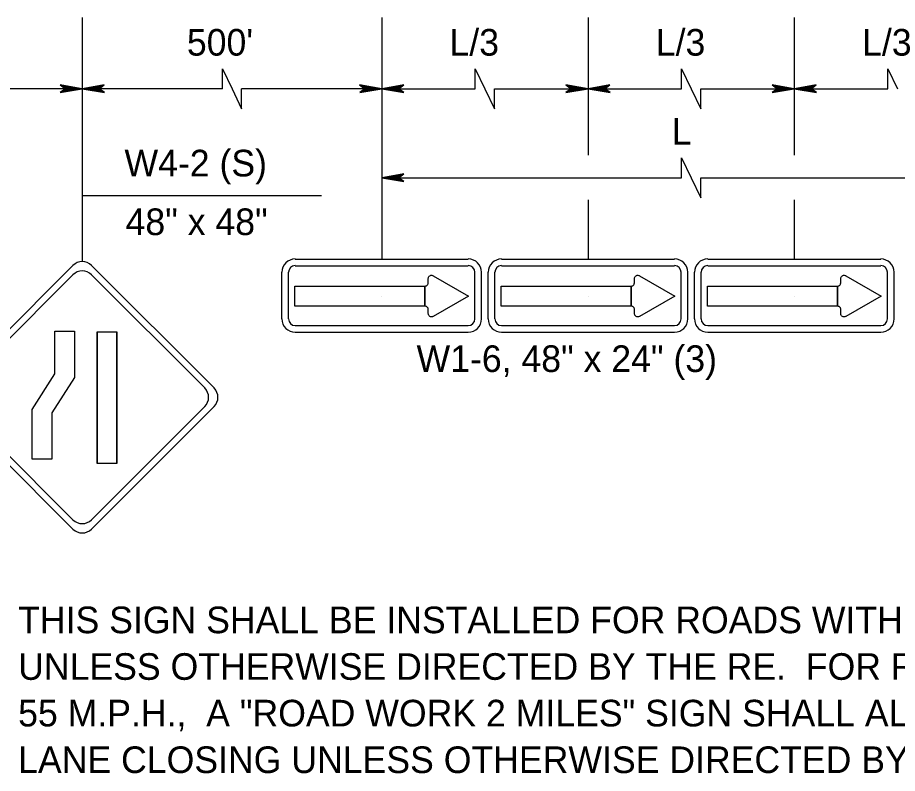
# Model space of a CAD drawing. Extents: x 499945 to 500993, y 499985 to 500645.
# Drawn here: x 500285 to 500417.1, y 500299.1 to 500412.7 of the extents above; entities that cross this region are included whole.
import ezdxf

# ---------------------------------------------------------------- set-up
doc = ezdxf.new("R2010")
doc.units = 0
for name, color, linetype in [('1', 7, 'Continuous'), ('24', 7, 'Continuous'), ('56', 7, 'Continuous'), ('60', 7, 'Continuous')]:
    doc.layers.add(name, color=color, linetype=linetype)

msp = doc.modelspace()

# ---------------------------------------------------------------- linework, layer by layer
at = {"layer": '1'}
for p, q in [((500294.68, 500412.65), (500294.68, 500375.99)), ((500339.65, 500412.65), (500339.65, 500376.39)), ((500370.63, 500412.65), (500370.63, 500391.98)), ((500401.6, 500412.65), (500401.6, 500391.98)), ((500315.73, 500401.97), (500315.73, 500404.97)), ((500315.73, 500404.97), (500317.17, 500401.97)), ((500353.7, 500401.97), (500353.7, 500404.97)), ((500353.7, 500404.97), (500355.14, 500401.97)), ((500384.67, 500401.97), (500384.67, 500404.97)), ((500384.67, 500404.97), (500386.11, 500401.97)), ((500415.65, 500401.97), (500415.65, 500404.97)), ((500415.65, 500404.97), (500417.09, 500401.97)), ((500294.68, 500401.97), (500273.64, 500401.97)), ((500315.73, 500401.97), (500294.68, 500401.97)), ((500317.17, 500401.97), (500318.61, 500398.97)), ((500339.65, 500401.97), (500318.61, 500401.97)), ((500318.61, 500398.97), (500318.61, 500401.97)), ((500339.65, 500401.97), (500353.7, 500401.97)), ((500355.14, 500401.97), (500356.58, 500398.97)), ((500356.58, 500401.97), (500370.63, 500401.97)), ((500356.58, 500398.97), (500356.58, 500401.97)), ((500370.63, 500401.97), (500384.67, 500401.97)), ((500386.11, 500401.97), (500387.56, 500398.97)), ((500387.56, 500401.97), (500401.6, 500401.97)), ((500387.56, 500398.97), (500387.56, 500401.97)), ((500401.6, 500401.97), (500415.65, 500401.97)), ((500384.67, 500388.61), (500384.67, 500391.61)), ((500384.67, 500391.61), (500386.11, 500388.61)), ((500339.65, 500388.61), (500384.67, 500388.61)), ((500386.11, 500388.61), (500387.56, 500385.61)), ((500387.56, 500385.61), (500387.56, 500388.61)), ((500387.56, 500388.61), (500432.58, 500388.61)), ((500294.68, 500385.96), (500330.58, 500385.96)), ((500370.63, 500385.29), (500370.63, 500376.39)), ((500401.6, 500385.29), (500401.6, 500376.39))]:
    msp.add_line(p, q, dxfattribs=at)
at = {"layer": '24'}
for points in [[(500294.68, 500401.97), (500291.36, 500402.56), (500292.15, 500401.97), (500291.38, 500401.39), (500294.68, 500401.97), (500294.46, 500401.96), (500291.45, 500402.52), (500292.22, 500401.96), (500291.51, 500401.44), (500294.34, 500401.95), (500294.23, 500401.97), (500291.65, 500402.43), (500292.23, 500401.96), (500291.64, 500401.51), (500294.18, 500401.97), (500294.07, 500401.95), (500291.82, 500402.36), (500292.26, 500401.97), (500291.81, 500401.57), (500293.75, 500401.95), (500293.56, 500401.95), (500291.99, 500402.28), (500292.29, 500401.98), (500291.96, 500401.65), (500293.53, 500401.97), (500293.35, 500401.98), (500292.17, 500402.18), (500292.39, 500401.95), (500292.15, 500401.73), (500293.19, 500401.97), (500293.02, 500401.99), (500292.31, 500402.12), (500292.43, 500401.96), (500292.23, 500401.79), (500292.94, 500401.97), (500292.47, 500402.08), (500292.54, 500401.95), (500292.33, 500401.83), (500292.82, 500401.95), (500292.51, 500402.03), (500292.64, 500401.93), (500292.49, 500401.87), (500292.64, 500401.96), (500292.56, 500401.98)], [(500294.68, 500401.97), (500298.01, 500401.38), (500297.21, 500401.97), (500297.99, 500402.55), (500294.68, 500401.97), (500294.9, 500401.98), (500297.91, 500401.43), (500297.15, 500401.98), (500297.86, 500402.5), (500295.02, 500401.99), (500295.13, 500401.97), (500297.71, 500401.51), (500297.13, 500401.98), (500297.73, 500402.43), (500295.19, 500401.97), (500295.3, 500401.99), (500297.55, 500401.58), (500297.11, 500401.97), (500297.56, 500402.38), (500295.62, 500401.99), (500295.8, 500401.99), (500297.38, 500401.66), (500297.08, 500401.96), (500297.41, 500402.29), (500295.84, 500401.97), (500296.02, 500401.96), (500297.2, 500401.76), (500296.97, 500401.99), (500297.22, 500402.22), (500296.18, 500401.97), (500296.35, 500401.95), (500297.06, 500401.82), (500296.94, 500401.98), (500297.13, 500402.16), (500296.43, 500401.97), (500296.9, 500401.86), (500296.83, 500401.99), (500297.03, 500402.11), (500296.55, 500401.99), (500296.85, 500401.91), (500296.73, 500402.01), (500296.87, 500402.07), (500296.73, 500401.98), (500296.8, 500401.96)], [(500339.65, 500401.97), (500336.33, 500402.56), (500337.12, 500401.97), (500336.34, 500401.39), (500339.65, 500401.97), (500339.43, 500401.96), (500336.42, 500402.52), (500337.18, 500401.96), (500336.48, 500401.44), (500339.31, 500401.95), (500339.2, 500401.97), (500336.62, 500402.43), (500337.2, 500401.96), (500336.6, 500401.51), (500339.15, 500401.97), (500339.04, 500401.95), (500336.78, 500402.36), (500337.22, 500401.97), (500336.77, 500401.57), (500338.72, 500401.95), (500338.53, 500401.95), (500336.95, 500402.28), (500337.26, 500401.98), (500336.93, 500401.65), (500338.5, 500401.97), (500338.32, 500401.98), (500337.13, 500402.18), (500337.36, 500401.95), (500337.11, 500401.73), (500338.16, 500401.97), (500337.99, 500401.99), (500337.28, 500402.12), (500337.39, 500401.96), (500337.2, 500401.79), (500337.9, 500401.97), (500337.44, 500402.08), (500337.5, 500401.95), (500337.3, 500401.83), (500337.78, 500401.95), (500337.48, 500402.03), (500337.61, 500401.93), (500337.46, 500401.87), (500337.61, 500401.96), (500337.53, 500401.98)], [(500339.65, 500401.97), (500342.97, 500401.38), (500342.18, 500401.97), (500342.96, 500402.55), (500339.65, 500401.97), (500339.87, 500401.98), (500342.88, 500401.43), (500342.12, 500401.98), (500342.82, 500402.5), (500339.99, 500401.99), (500340.1, 500401.97), (500342.68, 500401.51), (500342.1, 500401.98), (500342.69, 500402.43), (500340.15, 500401.97), (500340.26, 500401.99), (500342.52, 500401.58), (500342.08, 500401.97), (500342.52, 500402.38), (500340.58, 500401.99), (500340.77, 500401.99), (500342.35, 500401.66), (500342.04, 500401.96), (500342.37, 500402.29), (500340.8, 500401.97), (500340.98, 500401.96), (500342.17, 500401.76), (500341.94, 500401.99), (500342.19, 500402.22), (500341.14, 500401.97), (500341.31, 500401.95), (500342.02, 500401.82), (500341.91, 500401.98), (500342.1, 500402.16), (500341.4, 500401.97), (500341.86, 500401.86), (500341.8, 500401.99), (500342, 500402.11), (500341.52, 500401.99), (500341.82, 500401.91), (500341.69, 500402.01), (500341.84, 500402.07), (500341.69, 500401.98), (500341.77, 500401.96)], [(500370.63, 500401.97), (500367.3, 500402.56), (500368.1, 500401.97), (500367.32, 500401.39), (500370.63, 500401.97), (500370.41, 500401.96), (500367.4, 500402.52), (500368.16, 500401.96), (500367.45, 500401.44), (500370.29, 500401.95), (500370.18, 500401.97), (500367.6, 500402.43), (500368.18, 500401.96), (500367.58, 500401.51), (500370.12, 500401.97), (500370.01, 500401.95), (500367.76, 500402.36), (500368.2, 500401.97), (500367.75, 500401.57), (500369.69, 500401.95), (500369.51, 500401.95), (500367.93, 500402.28), (500368.23, 500401.98), (500367.9, 500401.65), (500369.47, 500401.97), (500369.29, 500401.98), (500368.11, 500402.18), (500368.34, 500401.95), (500368.09, 500401.73), (500369.13, 500401.97), (500368.96, 500401.99), (500368.25, 500402.12), (500368.37, 500401.96), (500368.17, 500401.79), (500368.88, 500401.97), (500368.41, 500402.08), (500368.48, 500401.95), (500368.28, 500401.83), (500368.76, 500401.95), (500368.46, 500402.03), (500368.58, 500401.93), (500368.44, 500401.87), (500368.58, 500401.96), (500368.51, 500401.98)], [(500370.63, 500401.97), (500373.95, 500401.38), (500373.16, 500401.97), (500373.93, 500402.55), (500370.63, 500401.97), (500370.85, 500401.98), (500373.86, 500401.43), (500373.09, 500401.98), (500373.8, 500402.5), (500370.97, 500401.99), (500371.08, 500401.97), (500373.66, 500401.51), (500373.08, 500401.98), (500373.67, 500402.43), (500371.13, 500401.97), (500371.24, 500401.99), (500373.49, 500401.58), (500373.05, 500401.97), (500373.5, 500402.38), (500371.56, 500401.99), (500371.75, 500401.99), (500373.32, 500401.66), (500373.02, 500401.96), (500373.35, 500402.29), (500371.78, 500401.97), (500371.96, 500401.96), (500373.14, 500401.76), (500372.92, 500401.99), (500373.16, 500402.22), (500372.12, 500401.97), (500372.29, 500401.95), (500373, 500401.82), (500372.88, 500401.98), (500373.08, 500402.16), (500372.37, 500401.97), (500372.84, 500401.86), (500372.77, 500401.99), (500372.98, 500402.11), (500372.49, 500401.99), (500372.8, 500401.91), (500372.67, 500402.01), (500372.81, 500402.07), (500372.67, 500401.98), (500372.75, 500401.96)], [(500401.6, 500401.97), (500398.28, 500402.56), (500399.07, 500401.97), (500398.3, 500401.39), (500401.6, 500401.97), (500401.38, 500401.96), (500398.37, 500402.52), (500399.13, 500401.96), (500398.43, 500401.44), (500401.26, 500401.95), (500401.15, 500401.97), (500398.57, 500402.43), (500399.15, 500401.96), (500398.56, 500401.51), (500401.1, 500401.97), (500400.99, 500401.95), (500398.74, 500402.36), (500399.18, 500401.97), (500398.73, 500401.57), (500400.67, 500401.95), (500400.48, 500401.95), (500398.9, 500402.28), (500399.21, 500401.98), (500398.88, 500401.65), (500400.45, 500401.97), (500400.27, 500401.98), (500399.08, 500402.18), (500399.31, 500401.95), (500399.07, 500401.73), (500400.11, 500401.97), (500399.94, 500401.99), (500399.23, 500402.12), (500399.35, 500401.96), (500399.15, 500401.79), (500399.85, 500401.97), (500399.39, 500402.08), (500399.46, 500401.95), (500399.25, 500401.83), (500399.74, 500401.95), (500399.43, 500402.03), (500399.56, 500401.93), (500399.41, 500401.87), (500399.56, 500401.96), (500399.48, 500401.98)], [(500401.6, 500401.97), (500404.93, 500401.38), (500404.13, 500401.97), (500404.91, 500402.55), (500401.6, 500401.97), (500401.82, 500401.98), (500404.83, 500401.43), (500404.07, 500401.98), (500404.77, 500402.5), (500401.94, 500401.99), (500402.05, 500401.97), (500404.63, 500401.51), (500404.05, 500401.98), (500404.65, 500402.43), (500402.1, 500401.97), (500402.21, 500401.99), (500404.47, 500401.58), (500404.03, 500401.97), (500404.48, 500402.38), (500402.54, 500401.99), (500402.72, 500401.99), (500404.3, 500401.66), (500403.99, 500401.96), (500404.32, 500402.29), (500402.76, 500401.97), (500402.93, 500401.96), (500404.12, 500401.76), (500403.89, 500401.99), (500404.14, 500402.22), (500403.1, 500401.97), (500403.26, 500401.95), (500403.98, 500401.82), (500403.86, 500401.98), (500404.05, 500402.16), (500403.35, 500401.97), (500403.82, 500401.86), (500403.75, 500401.99), (500403.95, 500402.11), (500403.47, 500401.99), (500403.77, 500401.91), (500403.65, 500402.01), (500403.79, 500402.07), (500403.65, 500401.98), (500403.72, 500401.96)], [(500339.65, 500388.61), (500342.97, 500388.02), (500342.18, 500388.61), (500342.96, 500389.19), (500339.65, 500388.61), (500339.87, 500388.62), (500342.88, 500388.07), (500342.12, 500388.62), (500342.82, 500389.14), (500339.99, 500388.63), (500340.1, 500388.61), (500342.68, 500388.15), (500342.1, 500388.62), (500342.69, 500389.07), (500340.15, 500388.61), (500340.26, 500388.63), (500342.52, 500388.22), (500342.08, 500388.61), (500342.52, 500389.02), (500340.58, 500388.63), (500340.77, 500388.63), (500342.35, 500388.3), (500342.04, 500388.6), (500342.37, 500388.93), (500340.8, 500388.61), (500340.98, 500388.6), (500342.17, 500388.4), (500341.94, 500388.63), (500342.19, 500388.86), (500341.14, 500388.61), (500341.31, 500388.59), (500342.02, 500388.46), (500341.91, 500388.62), (500342.1, 500388.8), (500341.4, 500388.61), (500341.86, 500388.5), (500341.8, 500388.63), (500342, 500388.76), (500341.52, 500388.63), (500341.82, 500388.55), (500341.69, 500388.65), (500341.84, 500388.71), (500341.69, 500388.62), (500341.77, 500388.6)]]:
    msp.add_lwpolyline(points, dxfattribs=at)
at = {"layer": '56'}
for p, q in [((500326.66, 500376.39), (500352.64, 500376.39)), ((500357.64, 500376.39), (500383.62, 500376.39)), ((500388.61, 500376.39), (500414.59, 500376.39)), ((500293.28, 500375.41), (500274.9, 500357.03)), ((500314.47, 500357.03), (500296.08, 500375.41)), ((500326.66, 500375.39), (500352.64, 500375.39)), ((500357.64, 500375.39), (500383.62, 500375.39)), ((500388.61, 500375.39), (500414.59, 500375.39)), ((500293.28, 500374.02), (500276.3, 500357.03)), ((500313.07, 500357.03), (500296.08, 500374.02)), ((500324.66, 500367.4), (500324.66, 500374.4)), ((500325.66, 500367.4), (500325.66, 500374.4)), ((500353.64, 500367.4), (500353.64, 500374.4)), ((500354.64, 500367.4), (500354.64, 500374.4)), ((500355.64, 500367.4), (500355.64, 500374.4)), ((500356.64, 500367.4), (500356.64, 500374.4)), ((500384.62, 500367.4), (500384.62, 500374.4)), ((500385.61, 500367.4), (500385.61, 500374.4)), ((500386.61, 500367.4), (500386.61, 500374.4)), ((500387.61, 500367.4), (500387.61, 500374.4)), ((500415.59, 500367.4), (500415.59, 500374.4)), ((500416.59, 500367.4), (500416.59, 500374.4)), ((500326.66, 500366.4), (500352.64, 500366.4)), ((500326.66, 500365.4), (500352.64, 500365.4)), ((500357.64, 500366.4), (500383.62, 500366.4)), ((500357.64, 500365.4), (500383.62, 500365.4)), ((500388.61, 500366.4), (500414.59, 500366.4)), ((500388.61, 500365.4), (500414.59, 500365.4)), ((500293.28, 500335.84), (500274.9, 500354.23)), ((500293.28, 500337.24), (500276.3, 500354.23)), ((500313.07, 500354.23), (500296.08, 500337.24)), ((500314.47, 500354.23), (500296.08, 500335.84))]:
    msp.add_line(p, q, dxfattribs=at)
for centre, radius, start, end in [((500294.68, 500374.02), 1.98, 45, 135), ((500326.66, 500374.4), 2, 90, 180), ((500352.64, 500374.4), 2, 0, 90), ((500357.64, 500374.4), 2, 90, 180), ((500383.62, 500374.4), 2, 0, 90), ((500388.61, 500374.4), 2, 90, 180), ((500414.59, 500374.4), 2, 0, 90), ((500294.68, 500372.62), 1.98, 45, 135), ((500326.66, 500374.4), 0.999, 90, 180), ((500352.64, 500374.4), 0.999, 0, 90), ((500357.64, 500374.4), 0.999, 90, 180), ((500383.62, 500374.4), 0.999, 0, 90), ((500388.61, 500374.4), 0.999, 90, 180), ((500414.59, 500374.4), 0.999, 0, 90), ((500326.66, 500367.4), 2, 180, 270), ((500326.66, 500367.4), 0.999, 180, 270), ((500352.64, 500367.4), 2, 270, 0), ((500352.64, 500367.4), 0.999, 270, 0), ((500357.64, 500367.4), 2, 180, 270), ((500357.64, 500367.4), 0.999, 180, 270), ((500383.62, 500367.4), 2, 270, 0), ((500383.62, 500367.4), 0.999, 270, 0), ((500388.61, 500367.4), 2, 180, 270), ((500388.61, 500367.4), 0.999, 180, 270), ((500414.59, 500367.4), 2, 270, 0), ((500414.59, 500367.4), 0.999, 270, 0), ((500311.67, 500355.63), 1.98, 315, 45), ((500313.07, 500355.63), 1.98, 315, 45), ((500294.68, 500338.64), 1.98, 225, 315), ((500294.68, 500337.24), 1.98, 225, 315)]:
    msp.add_arc(centre, radius, start, end, dxfattribs=at)
at = {"layer": '60'}
for p, q in [((500294.68, 500375.99), (500294.68, 500375.99)), ((500339.65, 500370.83), (500339.65, 500370.83)), ((500370.63, 500370.83), (500370.63, 500370.83)), ((500401.6, 500370.83), (500401.6, 500370.83)), ((500294.68, 500335.26), (500294.68, 500335.26))]:
    msp.add_line(p, q, dxfattribs=at)
for points in [[(500352.69, 500370.83), (500347.39, 500367.76), (500347.33, 500367.74), (500347.26, 500367.71), (500347.18, 500367.7), (500347.09, 500367.7), (500346.99, 500367.72), (500346.87, 500367.77), (500346.81, 500367.82), (500346.77, 500367.86), (500346.7, 500367.95), (500346.66, 500368.03), (500346.65, 500368.09), (500346.64, 500368.2), (500346.64, 500368.83), (500346.62, 500368.94), (500346.61, 500369), (500346.58, 500369.06), (500346.54, 500369.12), (500346.49, 500369.18), (500346.43, 500369.23), (500346.39, 500369.26), (500346.32, 500369.29), (500346.24, 500369.32), (500346.14, 500369.33), (500346.14, 500372.33), (500346.27, 500372.35), (500346.36, 500372.38), (500346.42, 500372.42), (500346.48, 500372.47), (500346.54, 500372.53), (500346.58, 500372.6), (500346.61, 500372.65), (500346.64, 500372.83), (500346.64, 500373.46), (500346.65, 500373.58), (500346.68, 500373.66), (500346.73, 500373.76), (500346.78, 500373.81), (500346.87, 500373.89), (500346.95, 500373.92), (500347.04, 500373.95), (500347.15, 500373.96), (500347.29, 500373.94), (500347.33, 500373.92), (500347.39, 500373.89)], [(500383.67, 500370.83), (500378.36, 500367.76), (500378.3, 500367.74), (500378.23, 500367.71), (500378.15, 500367.7), (500378.07, 500367.7), (500377.96, 500367.72), (500377.85, 500367.77), (500377.79, 500367.82), (500377.75, 500367.86), (500377.68, 500367.95), (500377.64, 500368.03), (500377.62, 500368.09), (500377.61, 500368.2), (500377.61, 500368.83), (500377.6, 500368.94), (500377.58, 500369), (500377.56, 500369.06), (500377.52, 500369.12), (500377.47, 500369.18), (500377.41, 500369.23), (500377.37, 500369.26), (500377.3, 500369.29), (500377.21, 500369.32), (500377.11, 500369.33), (500377.11, 500372.33), (500377.25, 500372.35), (500377.34, 500372.38), (500377.4, 500372.42), (500377.46, 500372.47), (500377.51, 500372.53), (500377.56, 500372.6), (500377.58, 500372.65), (500377.61, 500372.83), (500377.61, 500373.46), (500377.63, 500373.58), (500377.66, 500373.66), (500377.71, 500373.76), (500377.76, 500373.81), (500377.85, 500373.89), (500377.92, 500373.92), (500378.02, 500373.95), (500378.12, 500373.96), (500378.27, 500373.94), (500378.31, 500373.92), (500378.36, 500373.89)], [(500414.65, 500370.83), (500409.34, 500367.76), (500409.28, 500367.74), (500409.21, 500367.71), (500409.13, 500367.7), (500409.05, 500367.7), (500408.94, 500367.72), (500408.83, 500367.77), (500408.76, 500367.82), (500408.72, 500367.86), (500408.66, 500367.95), (500408.62, 500368.03), (500408.6, 500368.09), (500408.59, 500368.2), (500408.59, 500368.83), (500408.58, 500368.94), (500408.56, 500369), (500408.53, 500369.06), (500408.49, 500369.12), (500408.44, 500369.18), (500408.39, 500369.23), (500408.35, 500369.26), (500408.27, 500369.29), (500408.19, 500369.32), (500408.09, 500369.33), (500408.09, 500372.33), (500408.23, 500372.35), (500408.32, 500372.38), (500408.38, 500372.42), (500408.44, 500372.47), (500408.49, 500372.53), (500408.53, 500372.6), (500408.56, 500372.65), (500408.59, 500372.83), (500408.59, 500373.46), (500408.6, 500373.58), (500408.63, 500373.66), (500408.69, 500373.76), (500408.73, 500373.81), (500408.83, 500373.89), (500408.9, 500373.92), (500408.99, 500373.95), (500409.1, 500373.96), (500409.24, 500373.94), (500409.29, 500373.92), (500409.34, 500373.89)], [(500346.14, 500369.33), (500326.6, 500369.33), (500326.6, 500372.33), (500346.14, 500372.33)], [(500377.11, 500369.33), (500357.58, 500369.33), (500357.58, 500372.33), (500377.11, 500372.33)], [(500408.09, 500369.33), (500388.55, 500369.33), (500388.55, 500372.33), (500408.09, 500372.33)], [(500293.52, 500365.54), (500293.52, 500358.62), (500290.13, 500353.28), (500290.13, 500346.35), (500287.17, 500346.35), (500287.17, 500353.8), (500290.55, 500359.13), (500290.55, 500365.54)], [(500296.9, 500345.68), (500296.9, 500365.47), (500296.9, 500365.47), (500296.9, 500345.68)], [(500299.87, 500365.47), (500299.87, 500345.68), (500296.9, 500345.68), (500296.9, 500365.47)], [(500299.87, 500365.47), (500299.87, 500345.68), (500299.87, 500345.68), (500299.87, 500365.47)]]:
    msp.add_lwpolyline(points, close=True, dxfattribs=at)

# ---------------------------------------------------------------- texts
at = {"layer": '1'}
for s, p in [("500'", (500310.39, 500406.94)), ('L/3', (500349.83, 500406.94)), ('L/3', (500380.81, 500406.94)), ('L/3', (500411.79, 500406.94)), ('L', (500383.2, 500393.58)), ('W4-2 (S)', (500301.02, 500388.8)), ('48" x 48"', (500301.18, 500379.99)), ('W1-6, 48" x 24" (3)', (500344.88, 500359.43)), ('THIS SIGN SHALL BE INSTALLED FOR ROADS WITH A SPEED LIMIT OF 45 M.P.H. OR GREATER', (500285.05, 500320.2)), ('UNLESS OTHERWISE DIRECTED BY THE RE.  FOR ROADS WITH A SPEED LIMIT GREATER THAN ', (500285.05, 500313.2)), ('55 M.P.H.,  A "ROAD WORK 2 MILES" SIGN SHALL ALSO BE INSTALLED 2 MILES IN ADVANCE OF ', (500285.05, 500306.2)), ('LANE CLOSING UNLESS OTHERWISE DIRECTED BY THE RE.', (500285.05, 500299.2))]:
    msp.add_text(s, height=4, dxfattribs=at).set_placement(p)

doc.saveas('drawing.dxf')
